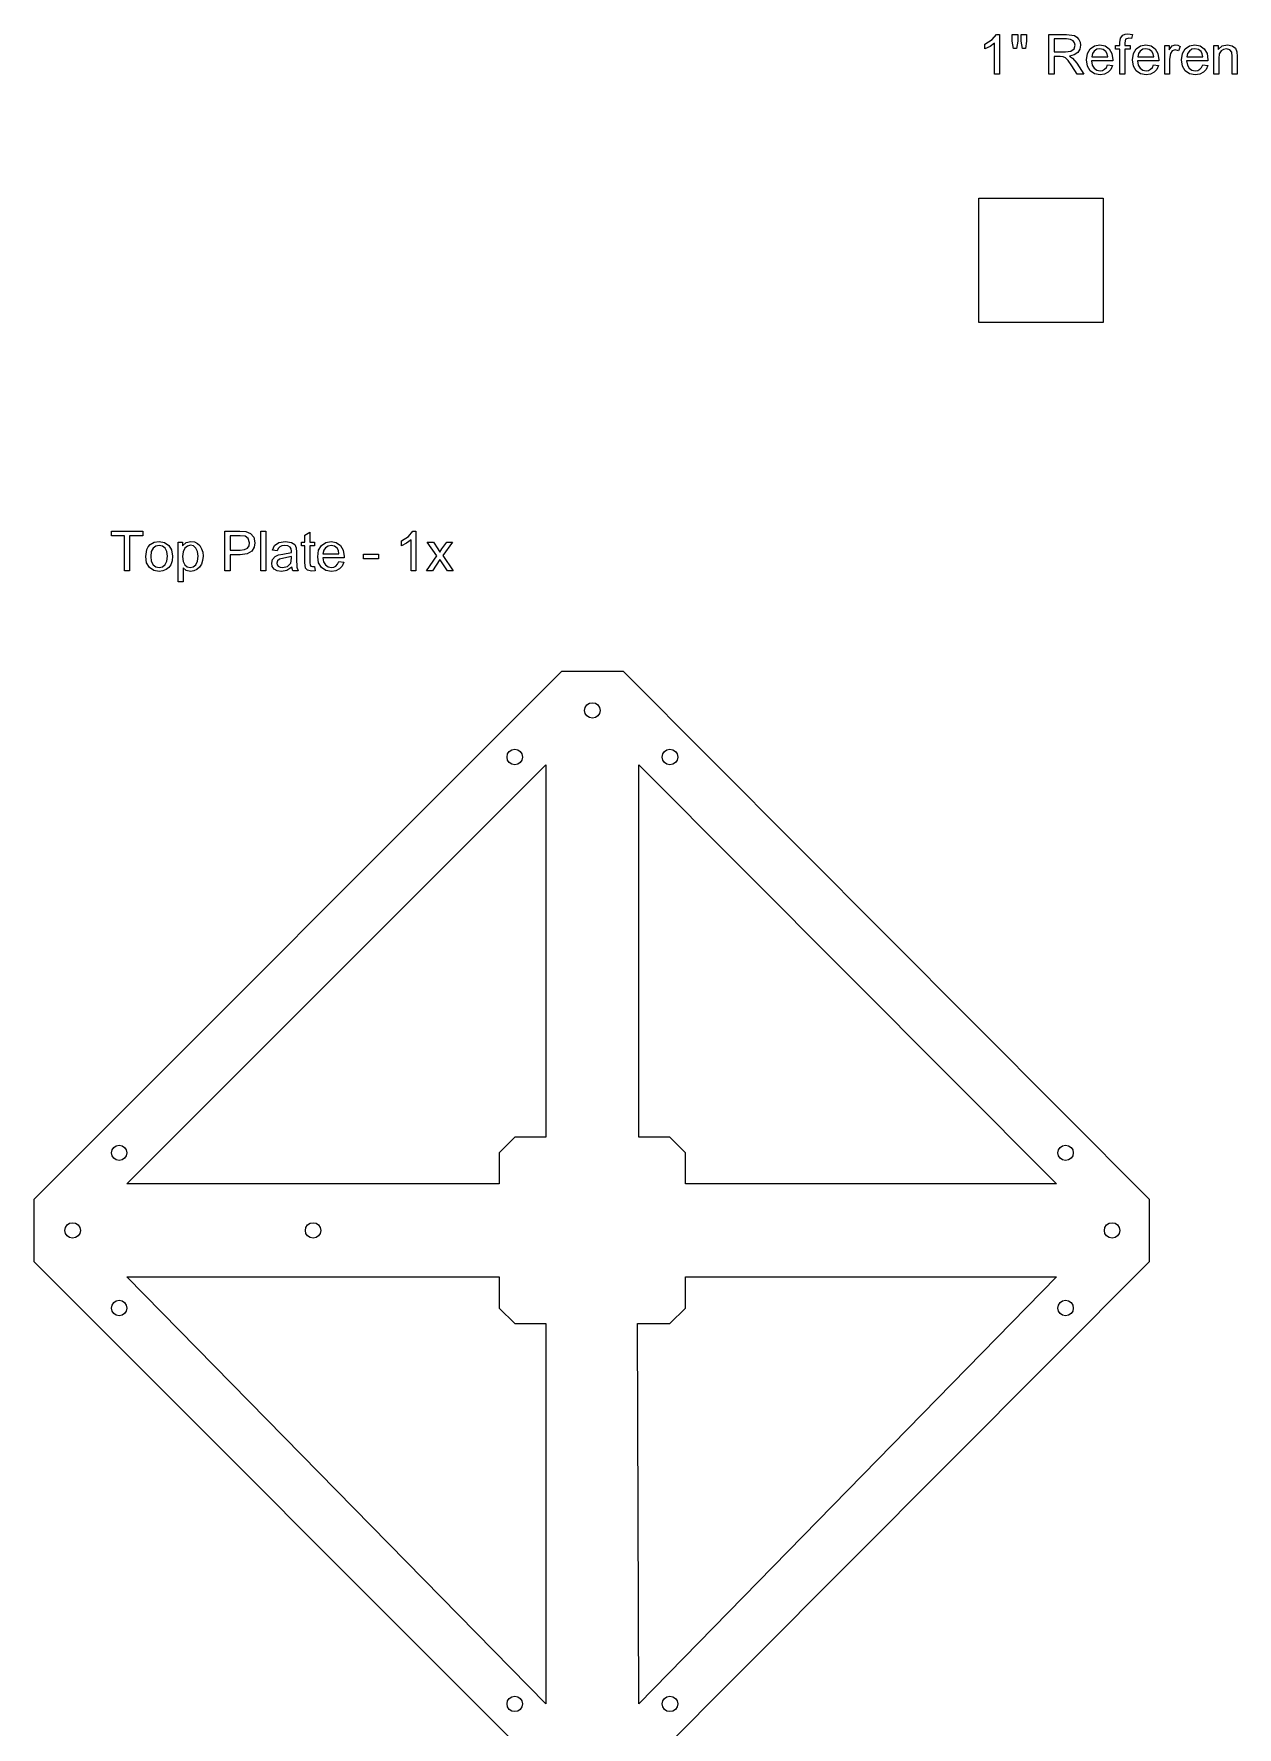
# Model space of a CAD drawing. Extents: x -940 to 1, y 296 to 900.
# Drawn here: x -936.6 to -690.4, y 554 to 900.4 of the extents above; entities that cross this region are included whole.
import ezdxf

# ---------------------------------------------------------------- set-up
doc = ezdxf.new("R2010")
doc.units = 0

msp = doc.modelspace()

# ---------------------------------------------------------------- linework, layer by layer
at = {"layer": 'Layer 1', "color": 4}
for p, q in [((-741.985364, 898.260388), (-740.53017, 899.208486)), ((-741.985364, 897.301284), (-741.985364, 898.260388)), ((-740.940832, 897.813913), (-741.985364, 897.301284)), ((-740.001004, 898.497399), (-740.940832, 897.813913)), ((-740.53017, 899.208486), (-739.648226, 900.288861)), ((-740.001004, 892.174972), (-740.001004, 898.497399)), ((-739.648226, 900.288861), (-739.008823, 900.288861)), ((-739.008823, 900.288861), (-739.008823, 892.174972)), ((-736.412576, 898.932868), (-736.412576, 900.255784)), ((-736.412576, 900.255784), (-735.282587, 900.255784)), ((-736.136986, 897.394982), (-736.412576, 898.932868)), ((-735.530632, 897.394982), (-736.136986, 897.394982)), ((-736.136986, 897.394982), (-736.136986, 897.394982)), ((-735.282587, 898.932868), (-735.530632, 897.394982)), ((-735.282587, 900.255784), (-735.282587, 898.932868)), ((-734.582563, 898.932868), (-734.582563, 900.255784)), ((-734.582563, 900.255784), (-733.452573, 900.255784)), ((-734.312448, 897.394982), (-734.582563, 898.932868)), ((-733.717156, 897.394982), (-734.312448, 897.394982)), ((-734.312448, 897.394982), (-734.312448, 897.394982)), ((-733.452573, 898.932868), (-733.717156, 897.394982)), ((-733.452573, 900.255784), (-733.452573, 898.932868)), ((-728.89951, 892.174972), (-728.89951, 900.255784)), ((-728.89951, 900.255784), (-725.316614, 900.255784)), ((-725.272531, 899.362805), (-727.83017, 899.362805)), ((-727.83017, 899.362805), (-727.83017, 896.689427)), ((-725.316614, 900.255784), (-723.673996, 900.03805)), ((-724.494632, 899.270479), (-725.272531, 899.362805)), ((-723.957884, 898.993517), (-724.494632, 899.270479)), ((-724.385055, 896.841008), (-723.756688, 897.326064)), ((-723.645757, 898.5732), (-723.957884, 898.993517)), ((-723.756688, 897.326064), (-723.541719, 898.050923)), ((-723.673996, 900.03805), (-723.168261, 899.736954)), ((-723.541719, 898.050923), (-723.645757, 898.5732)), ((-723.168261, 899.736954), (-722.775514, 899.269107)), ((-722.578463, 897.258545), (-722.996014, 896.601232)), ((-722.775514, 899.269107), (-722.523341, 898.68895)), ((-722.439274, 898.050923), (-722.578463, 897.258545)), ((-722.523341, 898.68895), (-722.439274, 898.050923)), ((-721.025411, 896.364204), (-720.454913, 897.345368)), ((-720.454913, 897.345368), (-719.581234, 897.957215)), ((-719.099601, 897.230986), (-719.619818, 896.887857)), ((-719.581234, 897.957215), (-718.481559, 898.161159)), ((-718.470524, 897.345368), (-719.099601, 897.230986)), ((-718.481559, 898.161159), (-717.414957, 897.961346)), ((-717.785656, 897.202052), (-718.470524, 897.345368)), ((-717.241334, 896.772118), (-717.785656, 897.202052)), ((-717.414957, 897.961346), (-716.563323, 897.361906)), ((-716.563323, 897.361906), (-716.005221, 896.400036)), ((-715.240406, 897.257173), (-715.240406, 898.028882)), ((-715.240406, 898.028882), (-714.363965, 898.028882)), ((-714.363965, 897.257173), (-715.240406, 897.257173)), ((-714.363965, 898.651746), (-714.259232, 899.528187)), ((-714.363965, 898.028882), (-714.363965, 898.651746)), ((-714.363965, 892.174972), (-714.363965, 897.257173)), ((-714.259232, 899.528187), (-713.754873, 900.153817)), ((-713.754873, 900.153817), (-713.321489, 900.333649)), ((-713.189892, 899.291149), (-713.377288, 898.569055)), ((-713.377288, 898.569055), (-713.377288, 898.028882)), ((-713.377288, 898.028882), (-712.236292, 898.028882)), ((-712.236292, 897.257173), (-713.377288, 897.257173)), ((-713.377288, 897.257173), (-713.377288, 892.174972)), ((-713.321489, 900.333649), (-712.743389, 900.393593)), ((-712.55049, 899.484076), (-713.189892, 899.291149)), ((-712.743389, 900.393593), (-711.817361, 900.294364)), ((-711.966177, 899.428958), (-712.55049, 899.484076)), ((-712.236292, 898.028882), (-712.236292, 897.257173)), ((-711.817361, 900.294364), (-711.966177, 899.428958)), ((-711.610658, 896.364204), (-711.040149, 897.345368)), ((-711.040149, 897.345368), (-710.16647, 897.957215)), ((-709.684848, 897.230986), (-710.205054, 896.887857)), ((-710.16647, 897.957215), (-709.066795, 898.161159)), ((-709.05576, 897.345368), (-709.684848, 897.230986)), ((-709.066795, 898.161159), (-708.000203, 897.961346)), ((-708.370892, 897.202052), (-709.05576, 897.345368)), ((-707.82657, 896.772118), (-708.370892, 897.202052)), ((-708.000203, 897.961346), (-707.148559, 897.361906)), ((-707.148559, 897.361906), (-706.590457, 896.400036)), ((-705.197274, 892.174972), (-705.197274, 898.028882)), ((-705.197274, 898.028882), (-704.304295, 898.028882)), ((-704.304295, 898.028882), (-704.304295, 897.141434)), ((-704.304295, 897.141434), (-703.673162, 897.962729)), ((-703.673162, 897.962729), (-703.036496, 898.161159)), ((-703.086111, 897.135902), (-703.670396, 896.940238)), ((-702.358514, 896.920934), (-703.086111, 897.135902)), ((-703.036496, 898.161159), (-702.530758, 898.081234)), ((-702.530758, 898.081234), (-702.016743, 897.841458)), ((-702.016743, 897.841458), (-702.358514, 896.920934)), ((-701.556491, 896.364204), (-700.985983, 897.345368)), ((-700.985983, 897.345368), (-700.112304, 897.957215)), ((-699.630681, 897.230986), (-700.150887, 896.887857)), ((-700.112304, 897.957215), (-699.012628, 898.161159)), ((-699.001594, 897.345368), (-699.630681, 897.230986)), ((-699.012628, 898.161159), (-697.946037, 897.961346)), ((-698.316725, 897.202052), (-699.001594, 897.345368)), ((-697.772403, 896.772118), (-698.316725, 897.202052)), ((-697.946037, 897.961346), (-697.094392, 897.361906)), ((-697.094392, 897.361906), (-696.536291, 896.400036)), ((-695.132073, 892.174972), (-695.132073, 898.028882)), ((-695.132073, 898.028882), (-694.239094, 898.028882)), ((-694.239094, 898.028882), (-694.239094, 897.196552)), ((-694.239094, 897.196552), (-693.450868, 897.920007)), ((-693.175955, 897.200672), (-693.679616, 896.898892)), ((-693.450868, 897.920007), (-692.376004, 898.161159)), ((-692.585469, 897.301284), (-693.175955, 897.200672)), ((-691.893686, 897.12213), (-692.585469, 897.301284)), ((-692.376004, 898.161159), (-691.403099, 897.970998)), ((-691.483024, 896.642578), (-691.893686, 897.12213)), ((-691.403099, 897.970998), (-690.738889, 897.472142)), ((-690.738889, 897.472142), (-690.430222, 896.739041)), ((-727.83017, 896.689427), (-725.531611, 896.689427)), ((-727.83017, 896.689427), (-727.83017, 896.689427)), ((-726.589945, 895.763371), (-727.83017, 895.763371)), ((-727.83017, 895.763371), (-727.83017, 892.174972)), ((-725.994625, 895.724791), (-726.589945, 895.763371)), ((-725.506804, 895.509822), (-725.994625, 895.724791)), ((-725.531611, 896.689427), (-724.385055, 896.841008)), ((-724.963837, 894.969621), (-725.506804, 895.509822)), ((-724.192156, 893.85617), (-724.963837, 894.969621)), ((-723.704318, 896.118904), (-724.715792, 895.851565)), ((-724.715792, 895.851565), (-724.070886, 895.449201)), ((-723.122788, 892.174972), (-724.192156, 893.85617)), ((-724.070886, 895.449201), (-723.18341, 894.37433)), ((-722.996014, 896.601232), (-723.704318, 896.118904)), ((-723.18341, 894.37433), (-721.77783, 892.174972)), ((-721.215587, 895.052312), (-721.025411, 896.364204)), ((-721.027482, 893.783832), (-721.215587, 895.052312)), ((-720.463182, 892.833678), (-721.027482, 893.783832)), ((-715.824691, 894.848378), (-720.19033, 894.848378)), ((-720.19033, 894.848378), (-720.026338, 893.996737)), ((-719.98156, 896.353187), (-720.135212, 895.66417)), ((-720.135212, 895.66417), (-716.866486, 895.66417)), ((-720.135212, 895.66417), (-720.135212, 895.66417)), ((-720.135212, 895.66417), (-720.135212, 895.66417)), ((-720.026338, 893.996737), (-719.644625, 893.371114)), ((-719.619818, 896.887857), (-719.98156, 896.353187)), ((-716.993278, 896.310462), (-717.241334, 896.772118)), ((-717.143487, 893.517182), (-716.877521, 894.060132)), ((-716.866486, 895.66417), (-716.993278, 896.310462)), ((-716.877521, 894.060132), (-715.852264, 893.933357)), ((-716.877521, 894.060132), (-716.877521, 894.060132)), ((-716.877521, 894.060132), (-716.877521, 894.060132)), ((-715.852264, 893.933357), (-716.198148, 893.135466)), ((-716.005221, 896.400036), (-715.819188, 895.112962)), ((-715.819188, 895.112962), (-715.824691, 894.848378)), ((-711.800823, 895.052312), (-711.610658, 896.364204)), ((-711.612718, 893.783832), (-711.800823, 895.052312)), ((-711.048418, 892.833678), (-711.612718, 893.783832)), ((-706.409927, 894.848378), (-710.775566, 894.848378)), ((-710.775566, 894.848378), (-710.611584, 893.996737)), ((-710.566796, 896.353187), (-710.720448, 895.66417)), ((-710.720448, 895.66417), (-707.451722, 895.66417)), ((-710.720448, 895.66417), (-710.720448, 895.66417)), ((-710.720448, 895.66417), (-710.720448, 895.66417)), ((-710.611584, 893.996737), (-710.229861, 893.371114)), ((-710.205054, 896.887857), (-710.566796, 896.353187)), ((-707.578514, 896.310462), (-707.82657, 896.772118)), ((-707.728723, 893.517182), (-707.462757, 894.060132)), ((-707.451722, 895.66417), (-707.578514, 896.310462)), ((-707.462757, 894.060132), (-706.4375, 893.933357)), ((-707.462757, 894.060132), (-707.462757, 894.060132)), ((-707.462757, 894.060132), (-707.462757, 894.060132)), ((-706.4375, 893.933357), (-706.783385, 893.135466)), ((-706.590457, 896.400036), (-706.404424, 895.112962)), ((-706.404424, 895.112962), (-706.409927, 894.848378)), ((-704.039712, 896.39727), (-704.205066, 895.239736)), ((-704.205066, 895.239736), (-704.205066, 892.174972)), ((-703.670396, 896.940238), (-704.039712, 896.39727)), ((-701.746656, 895.052312), (-701.556491, 896.364204)), ((-701.558552, 893.783832), (-701.746656, 895.052312)), ((-700.994252, 892.833678), (-701.558552, 893.783832)), ((-696.35576, 894.848378), (-700.721399, 894.848378)), ((-700.721399, 894.848378), (-700.557418, 893.996737)), ((-700.512629, 896.353187), (-700.666281, 895.66417)), ((-700.666281, 895.66417), (-697.397555, 895.66417)), ((-700.666281, 895.66417), (-700.666281, 895.66417)), ((-700.666281, 895.66417), (-700.666281, 895.66417)), ((-700.557418, 893.996737), (-700.175694, 893.371114)), ((-700.150887, 896.887857), (-700.512629, 896.353187)), ((-697.524347, 896.310462), (-697.772403, 896.772118)), ((-697.674556, 893.517182), (-697.40859, 894.060132)), ((-697.397555, 895.66417), (-697.524347, 896.310462)), ((-697.40859, 894.060132), (-696.383333, 893.933357)), ((-697.40859, 894.060132), (-697.40859, 894.060132)), ((-697.40859, 894.060132), (-697.40859, 894.060132)), ((-696.383333, 893.933357), (-696.729218, 893.135466)), ((-696.536291, 896.400036), (-696.350257, 895.112962)), ((-696.350257, 895.112962), (-696.35576, 894.848378)), ((-694.024827, 896.315973), (-694.139892, 895.372013)), ((-694.139892, 895.372013), (-694.139892, 892.174972)), ((-693.679616, 896.898892), (-694.024827, 896.315973)), ((-691.367285, 895.735826), (-691.483024, 896.642578)), ((-691.367285, 892.174972), (-691.367285, 895.735826)), ((-690.430222, 896.739041), (-690.375076, 895.774406)), ((-690.375076, 895.774406), (-690.375076, 892.174972)), ((-739.008823, 892.174972), (-740.001004, 892.174972)), ((-739.008823, 892.174972), (-739.008823, 892.174972)), ((-727.83017, 892.174972), (-728.89951, 892.174972)), ((-728.89951, 892.174972), (-728.89951, 892.174972)), ((-721.77783, 892.174972), (-723.122788, 892.174972)), ((-719.577781, 892.240423), (-720.463182, 892.833678)), ((-719.644625, 893.371114), (-719.093399, 892.986636)), ((-718.426441, 892.042666), (-719.577781, 892.240423)), ((-719.093399, 892.986636), (-718.42091, 892.858486)), ((-717.497641, 892.166699), (-718.426441, 892.042666)), ((-718.42091, 892.858486), (-717.915181, 892.930138)), ((-717.915181, 892.930138), (-717.489379, 893.145111)), ((-716.750747, 892.538784), (-717.497641, 892.166699)), ((-717.489379, 893.145111), (-717.143487, 893.517182)), ((-716.198148, 893.135466), (-716.750747, 892.538784)), ((-713.377288, 892.174972), (-714.363965, 892.174972)), ((-714.363965, 892.174972), (-714.363965, 892.174972)), ((-710.163038, 892.240423), (-711.048418, 892.833678)), ((-710.229861, 893.371114), (-709.678649, 892.986636)), ((-709.011677, 892.042666), (-710.163038, 892.240423)), ((-709.678649, 892.986636), (-709.006174, 892.858486)), ((-708.082887, 892.166699), (-709.011677, 892.042666)), ((-709.006174, 892.858486), (-708.500432, 892.930138)), ((-708.500432, 892.930138), (-708.074615, 893.145111)), ((-707.335983, 892.538784), (-708.082887, 892.166699)), ((-708.074615, 893.145111), (-707.728723, 893.517182)), ((-706.783385, 893.135466), (-707.335983, 892.538784)), ((-704.205066, 892.174972), (-705.197274, 892.174972)), ((-705.197274, 892.174972), (-705.197274, 892.174972)), ((-700.108871, 892.240423), (-700.994252, 892.833678)), ((-700.175694, 893.371114), (-699.624483, 892.986636)), ((-698.95751, 892.042666), (-700.108871, 892.240423)), ((-699.624483, 892.986636), (-698.952007, 892.858486)), ((-698.028721, 892.166699), (-698.95751, 892.042666)), ((-698.952007, 892.858486), (-698.446265, 892.930138)), ((-698.446265, 892.930138), (-698.020448, 893.145111)), ((-697.281816, 892.538784), (-698.028721, 892.166699)), ((-698.020448, 893.145111), (-697.674556, 893.517182)), ((-696.729218, 893.135466), (-697.281816, 892.538784)), ((-694.139892, 892.174972), (-695.132073, 892.174972)), ((-695.132073, 892.174972), (-695.132073, 892.174972)), ((-690.375076, 892.174972), (-691.367285, 892.174972)), ((-743.214583, 866.775), (-717.814583, 866.775)), ((-743.214583, 841.375), (-743.214583, 866.775)), ((-743.214583, 866.775), (-743.214583, 866.775)), ((-717.814583, 866.775), (-717.814583, 841.375)), ((-717.814583, 841.375), (-743.214583, 841.375)), ((-920.75, 797.702212), (-920.75, 798.655812)), ((-920.75, 798.655812), (-914.344882, 798.655812)), ((-918.087628, 797.702212), (-920.75, 797.702212)), ((-918.087628, 790.575), (-918.087628, 797.702212)), ((-914.344882, 797.702212), (-917.01826, 797.702212)), ((-917.01826, 797.702212), (-917.01826, 790.575)), ((-914.344882, 798.655812), (-914.344882, 797.702212)), ((-897.543826, 790.575), (-897.543826, 798.655812)), ((-897.543826, 798.655812), (-894.495629, 798.655812)), ((-894.407434, 797.702212), (-896.474486, 797.702212)), ((-896.474486, 797.702212), (-896.474486, 794.813837)), ((-894.495629, 798.655812), (-893.26641, 798.578653)), ((-893.409722, 797.630556), (-894.407434, 797.702212)), ((-892.734477, 797.153769), (-893.409722, 797.630556)), ((-893.26641, 798.578653), (-892.268698, 798.201068)), ((-892.478163, 796.285597), (-892.734477, 797.153769)), ((-892.268698, 798.201068), (-891.621026, 797.42109)), ((-891.621026, 797.42109), (-891.375747, 796.318674)), ((-890.152031, 790.575), (-890.152031, 798.655812)), ((-890.152031, 798.655812), (-889.159851, 798.655812)), ((-889.159851, 798.655812), (-889.159851, 790.575)), ((-881.150694, 797.878601), (-880.164017, 798.47392)), ((-881.150694, 796.42891), (-881.150694, 797.878601)), ((-880.164017, 798.47392), (-880.164017, 796.42891)), ((-861.400642, 796.660417), (-859.945448, 797.608514)), ((-861.400642, 795.701313), (-861.400642, 796.660417)), ((-859.416281, 796.897455), (-860.35611, 796.213941)), ((-859.945448, 797.608514), (-859.063504, 798.688889)), ((-859.416281, 790.575), (-859.416281, 796.897455)), ((-859.063504, 798.688889), (-858.424101, 798.688889)), ((-858.424101, 798.688889), (-858.424101, 790.575)), ((-913.738556, 793.501955), (-913.512545, 794.917197)), ((-913.549072, 792.192818), (-913.738556, 793.501955)), ((-913.738556, 793.501955), (-913.738556, 793.501955)), ((-913.738556, 793.501955), (-913.738556, 793.501955)), ((-913.512545, 794.917197), (-913.23004, 795.466696)), ((-913.23004, 795.466696), (-912.834542, 795.910778)), ((-912.834542, 795.910778), (-911.996705, 796.398589)), ((-912.596148, 794.484487), (-912.718802, 793.501955)), ((-912.718802, 793.501955), (-912.596148, 792.518728)), ((-912.718802, 793.501955), (-912.718802, 793.501955)), ((-912.718802, 793.501955), (-912.718802, 793.501955)), ((-912.228215, 795.183153), (-912.596148, 794.484487)), ((-911.674238, 795.600704), (-912.228215, 795.183153)), ((-911.996705, 796.398589), (-910.993493, 796.561216)), ((-910.993493, 795.739892), (-911.674238, 795.600704)), ((-910.993493, 796.561216), (-909.896569, 796.363448)), ((-910.320323, 795.600023), (-910.993493, 795.739892)), ((-909.76704, 795.180415), (-910.320323, 795.600023)), ((-909.896569, 796.363448), (-909.020139, 795.770203)), ((-909.397036, 794.489316), (-909.76704, 795.180415)), ((-909.273687, 793.535031), (-909.397036, 794.489316)), ((-909.396352, 792.530437), (-909.273687, 793.535031)), ((-909.020139, 795.770203), (-908.445503, 794.828311)), ((-908.445503, 794.828311), (-908.253962, 793.584646)), ((-908.253962, 793.584646), (-908.33871, 792.575229)), ((-907.085364, 788.331559), (-907.085364, 796.42891)), ((-907.085364, 796.42891), (-906.181378, 796.42891)), ((-906.064934, 794.464516), (-906.186882, 793.468878)), ((-906.186882, 793.468878), (-906.072511, 792.486339)), ((-906.186882, 793.468878), (-906.186882, 793.468878)), ((-906.186882, 793.468878), (-906.186882, 793.468878)), ((-906.181378, 796.42891), (-906.181378, 795.668236)), ((-906.181378, 795.668236), (-905.459285, 796.33795)), ((-905.699061, 795.191422), (-906.064934, 794.464516)), ((-905.174724, 795.635844), (-905.699061, 795.191422)), ((-905.459285, 796.33795), (-904.483642, 796.561216)), ((-904.57734, 795.783976), (-905.174724, 795.635844)), ((-903.982723, 795.644801), (-904.57734, 795.783976)), ((-904.483642, 796.561216), (-903.778094, 796.464734)), ((-903.477661, 795.227264), (-903.982723, 795.644801)), ((-903.778094, 796.464734), (-903.160726, 796.175361)), ((-903.132475, 794.529974), (-903.477661, 795.227264)), ((-903.160726, 796.175361), (-902.657739, 795.710263)), ((-903.135231, 792.531121), (-903.017413, 793.55157)), ((-903.017413, 793.55157), (-903.132475, 794.529974)), ((-902.657739, 795.710263), (-902.29532, 795.086689)), ((-902.29532, 795.086689), (-902.076206, 794.350138)), ((-902.003163, 793.546066), (-902.083783, 792.692369)), ((-902.076206, 794.350138), (-902.003163, 793.546066)), ((-896.474486, 794.813837), (-894.385364, 794.813837)), ((-896.474486, 794.813837), (-896.474486, 794.813837)), ((-894.401903, 793.860236), (-896.474486, 793.860236)), ((-896.474486, 793.860236), (-896.474486, 790.575)), ((-892.952222, 794.038692), (-894.401903, 793.860236)), ((-894.385364, 794.813837), (-893.4993, 794.910307)), ((-893.4993, 794.910307), (-892.913632, 795.199691)), ((-892.031688, 794.574061), (-892.952222, 794.038692)), ((-892.913632, 795.199691), (-892.587037, 795.664095)), ((-892.587037, 795.664095), (-892.478163, 796.285597)), ((-891.539728, 795.36713), (-892.031688, 794.574061)), ((-891.375747, 796.318674), (-891.539728, 795.36713)), ((-887.781816, 794.758719), (-887.346347, 795.7647)), ((-886.811677, 794.626441), (-887.781816, 794.758719)), ((-887.757009, 792.903898), (-887.24438, 793.47441)), ((-887.346347, 795.7647), (-886.469934, 796.354488)), ((-887.24438, 793.47441), (-886.530556, 793.799615)), ((-886.608414, 795.154909), (-886.811677, 794.626441)), ((-886.318324, 795.494613), (-886.608414, 795.154909)), ((-886.530556, 793.799615), (-885.648611, 793.94843)), ((-886.469934, 796.354488), (-885.141486, 796.561216)), ((-885.893213, 795.678573), (-886.318324, 795.494613)), ((-885.284798, 795.739892), (-885.893213, 795.678573)), ((-885.648611, 793.94843), (-883.879219, 794.290202)), ((-883.879219, 793.51299), (-885.499795, 793.138142)), ((-884.627485, 795.655825), (-885.284798, 795.739892)), ((-885.141486, 796.561216), (-883.923302, 796.384827)), ((-884.154809, 795.403653), (-884.627485, 795.655825)), ((-883.943985, 795.06602), (-884.154809, 795.403653)), ((-883.873687, 794.549253), (-883.943985, 795.06602)), ((-883.923302, 796.384827), (-883.234285, 795.941089)), ((-883.879219, 794.290202), (-883.873687, 794.549253)), ((-883.879219, 793.149177), (-883.879219, 793.51299)), ((-883.879219, 793.51299), (-883.879219, 793.51299)), ((-883.234285, 795.941089), (-882.925618, 795.265844)), ((-882.925618, 795.265844), (-882.876004, 794.350823)), ((-882.876004, 794.350823), (-882.876004, 793.027906)), ((-881.878292, 795.657201), (-881.878292, 796.42891)), ((-881.878292, 796.42891), (-881.150694, 796.42891)), ((-881.150694, 795.657201), (-881.878292, 795.657201)), ((-881.150694, 792.289274), (-881.150694, 795.657201)), ((-880.164017, 796.42891), (-879.166334, 796.42891)), ((-879.166334, 795.657201), (-880.164017, 795.657201)), ((-880.164017, 795.657201), (-880.164017, 792.234156)), ((-879.166334, 796.42891), (-879.166334, 795.657201)), ((-878.532434, 793.45234), (-878.342255, 794.764233)), ((-878.344326, 792.183861), (-878.532434, 793.45234)), ((-878.342255, 794.764233), (-877.771732, 795.745396)), ((-877.771732, 795.745396), (-876.898068, 796.357246)), ((-873.141538, 793.248406), (-877.507149, 793.248406)), ((-877.507149, 793.248406), (-877.343167, 792.396766)), ((-877.298382, 794.753215), (-877.452031, 794.064198)), ((-877.452031, 794.064198), (-874.183333, 794.064198)), ((-877.452031, 794.064198), (-877.452031, 794.064198)), ((-877.452031, 794.064198), (-877.452031, 794.064198)), ((-876.936665, 795.287885), (-877.298382, 794.753215)), ((-876.416448, 795.631015), (-876.936665, 795.287885)), ((-876.898068, 796.357246), (-875.798406, 796.561216)), ((-875.787372, 795.745396), (-876.416448, 795.631015)), ((-875.798406, 796.561216), (-874.731793, 796.361378)), ((-875.102489, 795.60208), (-875.787372, 795.745396)), ((-874.558153, 795.172146), (-875.102489, 795.60208)), ((-874.731793, 796.361378), (-873.88017, 795.761934)), ((-874.310122, 794.710501), (-874.558153, 795.172146)), ((-874.183333, 794.064198), (-874.310122, 794.710501)), ((-873.88017, 795.761934), (-873.322069, 794.800064)), ((-873.322069, 794.800064), (-873.136035, 793.51299)), ((-873.136035, 793.51299), (-873.141538, 793.248406)), ((-869.172788, 793.000361), (-869.172788, 793.998045)), ((-869.172788, 793.998045), (-866.124562, 793.998045)), ((-866.124562, 793.998045), (-866.124562, 793.000361)), ((-860.35611, 796.213941), (-861.400642, 795.701313)), ((-856.263323, 790.575), (-854.124615, 793.617722)), ((-854.124615, 793.617722), (-856.103472, 796.42891)), ((-856.103472, 796.42891), (-854.863247, 796.42891)), ((-854.863247, 796.42891), (-853.964764, 795.056378)), ((-853.964764, 795.056378), (-853.556868, 794.400438)), ((-853.556868, 794.400438), (-853.110364, 795.045372)), ((-853.110364, 795.045372), (-852.123687, 796.42891)), ((-850.93858, 796.42891), (-852.961549, 793.67284)), ((-852.961549, 793.67284), (-850.784232, 790.575)), ((-852.123687, 796.42891), (-850.93858, 796.42891)), ((-917.01826, 790.575), (-918.087628, 790.575)), ((-918.087628, 790.575), (-918.087628, 790.575)), ((-912.98062, 791.230941), (-913.549072, 792.192818)), ((-912.10487, 790.639781), (-912.98062, 791.230941)), ((-912.596148, 792.518728), (-912.228215, 791.817991)), ((-912.228215, 791.817991), (-911.674238, 791.398383)), ((-910.993493, 790.442722), (-912.10487, 790.639781)), ((-911.674238, 791.398383), (-910.993493, 791.258514)), ((-910.993493, 791.258514), (-910.316876, 791.399078)), ((-910.256932, 790.532286), (-910.993493, 790.442722)), ((-910.316876, 791.399078), (-909.764274, 791.820757)), ((-909.579616, 790.801004), (-910.256932, 790.532286)), ((-909.764274, 791.820757), (-909.396352, 792.530437)), ((-909.009115, 791.231646), (-909.579616, 790.801004)), ((-908.592939, 791.806985), (-909.009115, 791.231646)), ((-908.33871, 792.575229), (-908.592939, 791.806985)), ((-905.445512, 790.652188), (-906.093184, 791.181354)), ((-906.093184, 791.181354), (-906.093184, 788.331559)), ((-906.072511, 792.486339), (-905.729371, 791.798716)), ((-905.729371, 791.798716), (-905.22364, 791.393561)), ((-904.555299, 790.442722), (-905.445512, 790.652188)), ((-905.22364, 791.393561), (-904.621452, 791.258514)), ((-904.621452, 791.258514), (-904.007534, 791.398383)), ((-903.893142, 790.538487), (-904.555299, 790.442722)), ((-904.007534, 791.398383), (-903.488696, 791.817991)), ((-903.262693, 790.825811), (-903.893142, 790.538487)), ((-903.488696, 791.817991), (-903.135231, 792.531121)), ((-902.721126, 791.292956), (-903.262693, 790.825811)), ((-902.32563, 791.928227), (-902.721126, 791.292956)), ((-902.083783, 792.692369), (-902.32563, 791.928227)), ((-896.474486, 790.575), (-897.543826, 790.575)), ((-897.543826, 790.575), (-897.543826, 790.575)), ((-889.159851, 790.575), (-890.152031, 790.575)), ((-890.152031, 790.575), (-890.152031, 790.575)), ((-887.952702, 792.118417), (-887.757009, 792.903898)), ((-887.823162, 791.450753), (-887.952702, 792.118417)), ((-887.434542, 790.914005), (-887.823162, 791.450753)), ((-886.804791, 790.56054), (-887.434542, 790.914005)), ((-886.756559, 792.617245), (-886.894368, 792.145962)), ((-886.894368, 792.145962), (-886.819265, 791.782167)), ((-886.819265, 791.782167), (-886.593943, 791.484518)), ((-885.951774, 790.442722), (-886.804791, 790.56054)), ((-886.365202, 792.939712), (-886.756559, 792.617245)), ((-886.593943, 791.484518), (-886.223949, 791.28608)), ((-885.499795, 793.138142), (-886.365202, 792.939712)), ((-886.223949, 791.28608), (-885.714764, 791.219934)), ((-884.857627, 790.63565), (-885.951774, 790.442722)), ((-885.714764, 791.219934), (-884.69501, 791.470717)), ((-883.796528, 791.297094), (-884.857627, 790.63565)), ((-884.69501, 791.470717), (-884.03907, 792.156997)), ((-884.03907, 792.156997), (-883.879219, 793.149177)), ((-883.598097, 790.575), (-883.796528, 791.297094)), ((-883.796528, 791.297094), (-883.796528, 791.297094)), ((-883.796528, 791.297094), (-883.796528, 791.297094)), ((-882.561806, 790.575), (-883.598097, 790.575)), ((-882.876004, 793.027906), (-882.812616, 791.277818)), ((-882.812616, 791.277818), (-882.561806, 790.575)), ((-881.029424, 791.117939), (-881.150694, 792.289274)), ((-880.610493, 790.668698), (-881.029424, 791.117939)), ((-879.77266, 790.49784), (-880.610493, 790.668698)), ((-880.164017, 792.234156), (-880.111665, 791.688451)), ((-880.111665, 791.688451), (-879.94078, 791.495524)), ((-879.94078, 791.495524), (-879.601774, 791.423868)), ((-879.022993, 790.586035), (-879.77266, 790.49784)), ((-879.601774, 791.423868), (-879.166334, 791.462448)), ((-879.166334, 791.462448), (-879.022993, 790.586035)), ((-879.166334, 791.462448), (-879.166334, 791.462448)), ((-879.166334, 791.462448), (-879.166334, 791.462448)), ((-877.780002, 791.233707), (-878.344326, 792.183861)), ((-876.894621, 790.640465), (-877.780002, 791.233707)), ((-877.343167, 792.396766), (-876.961444, 791.771142)), ((-876.961444, 791.771142), (-876.410243, 791.386675)), ((-875.74326, 790.442722), (-876.894621, 790.640465)), ((-876.410243, 791.386675), (-875.737757, 791.258514)), ((-874.81447, 790.566741), (-875.74326, 790.442722)), ((-875.737757, 791.258514), (-875.232025, 791.330167)), ((-875.232025, 791.330167), (-874.806198, 791.545139)), ((-874.067566, 790.938813), (-874.81447, 790.566741)), ((-874.806198, 791.545139), (-874.46032, 791.91721)), ((-874.46032, 791.91721), (-874.194368, 792.46016)), ((-874.194368, 792.46016), (-873.169111, 792.333386)), ((-874.194368, 792.46016), (-874.194368, 792.46016)), ((-874.194368, 792.46016), (-874.194368, 792.46016)), ((-873.514992, 791.535505), (-874.067566, 790.938813)), ((-873.169111, 792.333386), (-873.514992, 791.535505)), ((-866.124562, 793.000361), (-869.172788, 793.000361)), ((-869.172788, 793.000361), (-869.172788, 793.000361)), ((-858.424101, 790.575), (-859.416281, 790.575)), ((-858.424101, 790.575), (-858.424101, 790.575)), ((-855.061677, 790.575), (-856.263323, 790.575)), ((-856.263323, 790.575), (-856.263323, 790.575)), ((-853.523792, 792.884594), (-855.061677, 790.575)), ((-853.20409, 792.394007), (-853.523792, 792.884594)), ((-852.002445, 790.575), (-853.20409, 792.394007)), ((-850.784232, 790.575), (-852.002445, 790.575)), ((-906.093184, 788.331559), (-907.085364, 788.331559)), ((-907.085364, 788.331559), (-907.085364, 788.331559)), ((-828.675, 769.9375), (-936.625, 661.9875)), ((-815.975, 769.9375), (-828.675, 769.9375)), ((-828.675, 769.9375), (-828.675, 769.9375)), ((-708.289583, 661.9875), (-815.975, 769.9375)), ((-823.9125, 762), (-823.787683, 762.617748)), ((-823.787683, 761.382268), (-823.9125, 762)), ((-823.787683, 762.617748), (-823.447362, 763.122373)), ((-823.447362, 763.122373), (-822.942736, 763.462687)), ((-822.942736, 763.462687), (-822.325, 763.5875)), ((-822.325, 763.5875), (-821.707264, 763.462695)), ((-822.325, 763.5875), (-822.325, 763.5875)), ((-821.707264, 763.462695), (-821.202637, 763.122373)), ((-821.202637, 763.122373), (-820.862317, 762.61774)), ((-820.862317, 762.61774), (-820.7375, 762)), ((-820.7375, 762), (-820.862317, 761.382276)), ((-823.447362, 760.877648), (-823.787683, 761.382268)), ((-822.942736, 760.537329), (-823.447362, 760.877648)), ((-822.325, 760.4125), (-822.942736, 760.537329)), ((-821.707264, 760.537321), (-822.325, 760.4125)), ((-821.202637, 760.877648), (-821.707264, 760.537321)), ((-820.862317, 761.382276), (-821.202637, 760.877648)), ((-839.7875, 752.475), (-839.662683, 753.092748)), ((-839.662683, 751.857268), (-839.7875, 752.475)), ((-839.662683, 753.092748), (-839.322362, 753.597373)), ((-839.322362, 751.352648), (-839.662683, 751.857268)), ((-839.322362, 753.597373), (-838.817736, 753.937687)), ((-838.817736, 753.937687), (-838.2, 754.0625)), ((-838.2, 754.0625), (-837.582264, 753.937695)), ((-838.2, 754.0625), (-838.2, 754.0625)), ((-837.582264, 753.937695), (-837.077637, 753.597373)), ((-837.077637, 753.597373), (-836.737317, 753.09274)), ((-836.737317, 751.857276), (-837.077637, 751.352648)), ((-836.737317, 753.09274), (-836.6125, 752.475)), ((-836.6125, 752.475), (-836.737317, 751.857276)), ((-808.0375, 752.475), (-807.912683, 753.092748)), ((-807.912683, 751.857268), (-808.0375, 752.475)), ((-807.912683, 753.092748), (-807.572362, 753.597373)), ((-807.572362, 751.352648), (-807.912683, 751.857268)), ((-807.572362, 753.597373), (-807.067736, 753.937687)), ((-807.067736, 753.937687), (-806.45, 754.0625)), ((-806.45, 754.0625), (-805.832264, 753.937695)), ((-806.45, 754.0625), (-806.45, 754.0625)), ((-805.832264, 753.937695), (-805.327637, 753.597373)), ((-805.327637, 753.597373), (-804.987317, 753.09274)), ((-804.987317, 751.857276), (-805.327637, 751.352648)), ((-804.987317, 753.09274), (-804.8625, 752.475)), ((-804.8625, 752.475), (-804.987317, 751.857276)), ((-917.575, 665.1625), (-831.85, 750.8875)), ((-838.817736, 751.012329), (-839.322362, 751.352648)), ((-838.2, 750.8875), (-838.817736, 751.012329)), ((-837.582264, 751.012321), (-838.2, 750.8875)), ((-837.077637, 751.352648), (-837.582264, 751.012321)), ((-831.85, 750.8875), (-831.85, 674.6875)), ((-831.85, 750.8875), (-831.85, 750.8875)), ((-812.8, 750.8875), (-727.339583, 665.1625)), ((-812.8, 674.6875), (-812.8, 750.8875)), ((-812.8, 750.8875), (-812.8, 750.8875)), ((-807.067736, 751.012329), (-807.572362, 751.352648)), ((-806.45, 750.8875), (-807.067736, 751.012329)), ((-805.832264, 751.012321), (-806.45, 750.8875)), ((-805.327637, 751.352648), (-805.832264, 751.012321)), ((-920.75, 671.5125), (-920.625183, 672.130236)), ((-920.625183, 672.130236), (-920.284862, 672.634862)), ((-920.284862, 672.634862), (-919.780236, 672.975183)), ((-919.780236, 672.975183), (-919.1625, 673.1)), ((-919.1625, 673.1), (-918.544764, 672.975183)), ((-919.1625, 673.1), (-919.1625, 673.1)), ((-918.544764, 672.975183), (-918.040137, 672.634862)), ((-918.040137, 672.634862), (-917.699817, 672.130236)), ((-917.699817, 672.130236), (-917.575, 671.5125)), ((-838.2, 674.6875), (-841.375, 671.5125)), ((-831.85, 674.6875), (-838.2, 674.6875)), ((-806.45, 674.6875), (-812.8, 674.6875)), ((-803.275, 671.5125), (-806.45, 674.6875)), ((-727.075, 671.5125), (-726.950183, 672.130236)), ((-726.950183, 672.130236), (-726.609862, 672.634862)), ((-726.609862, 672.634862), (-726.105236, 672.975183)), ((-726.105236, 672.975183), (-725.4875, 673.1)), ((-725.4875, 673.1), (-724.869764, 672.975183)), ((-725.4875, 673.1), (-725.4875, 673.1)), ((-724.869764, 672.975183), (-724.365137, 672.634862)), ((-724.365137, 672.634862), (-724.024817, 672.130236)), ((-724.024817, 672.130236), (-723.9, 671.5125)), ((-920.625183, 670.894764), (-920.75, 671.5125)), ((-920.284862, 670.390137), (-920.625183, 670.894764)), ((-919.780236, 670.049817), (-920.284862, 670.390137)), ((-919.1625, 669.925), (-919.780236, 670.049817)), ((-918.544764, 670.049817), (-919.1625, 669.925)), ((-918.040137, 670.390137), (-918.544764, 670.049817)), ((-917.699817, 670.894764), (-918.040137, 670.390137)), ((-917.575, 671.5125), (-917.699817, 670.894764)), ((-841.375, 671.5125), (-841.375, 665.1625)), ((-803.275, 665.1625), (-803.275, 671.5125)), ((-726.950183, 670.894764), (-727.075, 671.5125)), ((-726.609862, 670.390137), (-726.950183, 670.894764)), ((-726.105236, 670.049817), (-726.609862, 670.390137)), ((-725.4875, 669.925), (-726.105236, 670.049817)), ((-724.869764, 670.049817), (-725.4875, 669.925)), ((-724.365137, 670.390137), (-724.869764, 670.049817)), ((-724.024817, 670.894764), (-724.365137, 670.390137)), ((-723.9, 671.5125), (-724.024817, 670.894764)), ((-841.375, 665.1625), (-917.575, 665.1625)), ((-727.339583, 665.1625), (-803.275, 665.1625)), ((-936.625, 661.9875), (-936.625, 649.2875)), ((-708.289583, 649.2875), (-708.289583, 661.9875)), ((-930.275, 655.6375), (-930.150183, 656.255236)), ((-930.150183, 655.019764), (-930.275, 655.6375)), ((-930.150183, 656.255236), (-929.809863, 656.759862)), ((-929.809863, 654.515137), (-930.150183, 655.019764)), ((-929.809863, 656.759862), (-929.305236, 657.100183)), ((-929.305236, 657.100183), (-928.6875, 657.225)), ((-928.6875, 657.225), (-928.069764, 657.100183)), ((-928.6875, 657.225), (-928.6875, 657.225)), ((-928.069764, 657.100183), (-927.565137, 656.759862)), ((-927.565137, 656.759862), (-927.224817, 656.255236)), ((-927.224817, 655.019764), (-927.565137, 654.515137)), ((-927.224817, 656.255236), (-927.1, 655.6375)), ((-927.1, 655.6375), (-927.224817, 655.019764)), ((-881.0625, 655.6375), (-880.937683, 656.255236)), ((-880.937683, 655.019764), (-881.0625, 655.6375)), ((-880.937683, 656.255236), (-880.597362, 656.759862)), ((-880.597362, 654.515137), (-880.937683, 655.019764)), ((-880.597362, 656.759862), (-880.092736, 657.100183)), ((-880.092736, 657.100183), (-879.475, 657.225)), ((-879.475, 657.225), (-878.857264, 657.100183)), ((-879.475, 657.225), (-879.475, 657.225)), ((-878.857264, 657.100183), (-878.352637, 656.759862)), ((-878.352637, 656.759862), (-878.012317, 656.255236)), ((-878.012317, 655.019764), (-878.352637, 654.515137)), ((-878.012317, 656.255236), (-877.8875, 655.6375)), ((-877.8875, 655.6375), (-878.012317, 655.019764)), ((-717.55, 655.6375), (-717.425183, 656.255236)), ((-717.425183, 655.019764), (-717.55, 655.6375)), ((-717.425183, 656.255236), (-717.084862, 656.759862)), ((-717.084862, 654.515137), (-717.425183, 655.019764)), ((-717.084862, 656.759862), (-716.580236, 657.100183)), ((-716.580236, 657.100183), (-715.9625, 657.225)), ((-715.9625, 657.225), (-715.344764, 657.100183)), ((-715.9625, 657.225), (-715.9625, 657.225)), ((-715.344764, 657.100183), (-714.840137, 656.759862)), ((-714.840137, 656.759862), (-714.499817, 656.255236)), ((-714.499817, 655.019764), (-714.840137, 654.515137)), ((-714.499817, 656.255236), (-714.375, 655.6375)), ((-714.375, 655.6375), (-714.499817, 655.019764)), ((-929.305236, 654.174817), (-929.809863, 654.515137)), ((-928.6875, 654.05), (-929.305236, 654.174817)), ((-928.069764, 654.174817), (-928.6875, 654.05)), ((-927.565137, 654.515137), (-928.069764, 654.174817)), ((-880.092736, 654.174817), (-880.597362, 654.515137)), ((-879.475, 654.05), (-880.092736, 654.174817)), ((-878.857264, 654.174817), (-879.475, 654.05)), ((-878.352637, 654.515137), (-878.857264, 654.174817)), ((-716.580236, 654.174817), (-717.084862, 654.515137)), ((-715.9625, 654.05), (-716.580236, 654.174817)), ((-715.344764, 654.174817), (-715.9625, 654.05)), ((-714.840137, 654.515137), (-715.344764, 654.174817)), ((-936.625, 649.2875), (-828.675, 541.337506)), ((-815.975, 541.337506), (-708.289583, 649.2875)), ((-917.575, 646.1125), (-841.375, 646.1125)), ((-831.85, 558.800006), (-917.575, 646.1125)), ((-917.575, 646.1125), (-917.575, 646.1125)), ((-841.375, 646.1125), (-841.375, 639.7625)), ((-727.339583, 646.1125), (-812.8, 558.800006)), ((-803.275, 646.1125), (-727.339583, 646.1125)), ((-803.275, 639.7625), (-803.275, 646.1125)), ((-803.275, 646.1125), (-803.275, 646.1125)), ((-920.625183, 640.380236), (-920.284862, 640.884862)), ((-920.284862, 640.884862), (-919.780236, 641.225183)), ((-919.780236, 641.225183), (-919.1625, 641.35)), ((-919.1625, 641.35), (-918.544764, 641.225183)), ((-919.1625, 641.35), (-919.1625, 641.35)), ((-918.544764, 641.225183), (-918.040137, 640.884862)), ((-918.040137, 640.884862), (-917.699817, 640.380236)), ((-726.950183, 640.380236), (-726.609862, 640.884862)), ((-726.609862, 640.884862), (-726.105236, 641.225183)), ((-726.105236, 641.225183), (-725.4875, 641.35)), ((-725.4875, 641.35), (-724.869764, 641.225183)), ((-725.4875, 641.35), (-725.4875, 641.35)), ((-724.869764, 641.225183), (-724.365137, 640.884862)), ((-724.365137, 640.884862), (-724.024817, 640.380236)), ((-920.75, 639.7625), (-920.625183, 640.380236)), ((-920.625183, 639.144764), (-920.75, 639.7625)), ((-920.284862, 638.640137), (-920.625183, 639.144764)), ((-919.780236, 638.299817), (-920.284862, 638.640137)), ((-919.1625, 638.175), (-919.780236, 638.299817)), ((-918.544764, 638.299817), (-919.1625, 638.175)), ((-918.040137, 638.640137), (-918.544764, 638.299817)), ((-917.699817, 639.144764), (-918.040137, 638.640137)), ((-917.699817, 640.380236), (-917.575, 639.7625)), ((-917.575, 639.7625), (-917.699817, 639.144764)), ((-841.375, 639.7625), (-838.2, 636.5875)), ((-806.45, 636.5875), (-803.275, 639.7625)), ((-727.075, 639.7625), (-726.950183, 640.380236)), ((-726.950183, 639.144764), (-727.075, 639.7625)), ((-726.609862, 638.640137), (-726.950183, 639.144764)), ((-726.105236, 638.299817), (-726.609862, 638.640137)), ((-725.4875, 638.175), (-726.105236, 638.299817)), ((-724.869764, 638.299817), (-725.4875, 638.175)), ((-724.365137, 638.640137), (-724.869764, 638.299817)), ((-724.024817, 639.144764), (-724.365137, 638.640137)), ((-724.024817, 640.380236), (-723.9, 639.7625)), ((-723.9, 639.7625), (-724.024817, 639.144764)), ((-838.2, 636.5875), (-831.85, 636.5875)), ((-831.85, 636.5875), (-831.85, 558.800006)), ((-812.8, 558.800006), (-813.064583, 636.5875)), ((-813.064583, 636.5875), (-806.45, 636.5875)), ((-839.7875, 558.800006), (-839.662683, 559.417742)), ((-839.662683, 558.18227), (-839.7875, 558.800006)), ((-839.662683, 559.417742), (-839.322362, 559.922368)), ((-839.322362, 557.677643), (-839.662683, 558.18227)), ((-839.322362, 559.922368), (-838.817736, 560.262688)), ((-838.817736, 557.337323), (-839.322362, 557.677643)), ((-838.817736, 560.262688), (-838.2, 560.387506)), ((-838.2, 560.387506), (-837.582264, 560.262688)), ((-838.2, 560.387506), (-838.2, 560.387506)), ((-837.582264, 560.262688), (-837.077637, 559.922368)), ((-837.077637, 557.677643), (-837.582264, 557.337323)), ((-837.077637, 559.922368), (-836.737317, 559.417742)), ((-836.737317, 558.18227), (-837.077637, 557.677643)), ((-836.737317, 559.417742), (-836.6125, 558.800006)), ((-836.6125, 558.800006), (-836.737317, 558.18227)), ((-808.0375, 558.800006), (-807.912683, 559.417742)), ((-807.912683, 558.18227), (-808.0375, 558.800006)), ((-807.912683, 559.417742), (-807.572362, 559.922368)), ((-807.572362, 557.677643), (-807.912683, 558.18227)), ((-807.572362, 559.922368), (-807.067736, 560.262688)), ((-807.067736, 557.337323), (-807.572362, 557.677643)), ((-807.067736, 560.262688), (-806.45, 560.387506)), ((-806.45, 560.387506), (-805.832264, 560.262688)), ((-806.45, 560.387506), (-806.45, 560.387506)), ((-805.832264, 560.262688), (-805.327637, 559.922368)), ((-805.327637, 557.677643), (-805.832264, 557.337323)), ((-805.327637, 559.922368), (-804.987317, 559.417742)), ((-804.987317, 558.18227), (-805.327637, 557.677643)), ((-804.987317, 559.417742), (-804.8625, 558.800006)), ((-804.8625, 558.800006), (-804.987317, 558.18227)), ((-838.2, 557.212506), (-838.817736, 557.337323)), ((-837.582264, 557.337323), (-838.2, 557.212506)), ((-806.45, 557.212506), (-807.067736, 557.337323)), ((-805.832264, 557.337323), (-806.45, 557.212506))]:
    msp.add_line(p, q, dxfattribs=at)

doc.saveas('drawing.dxf')
